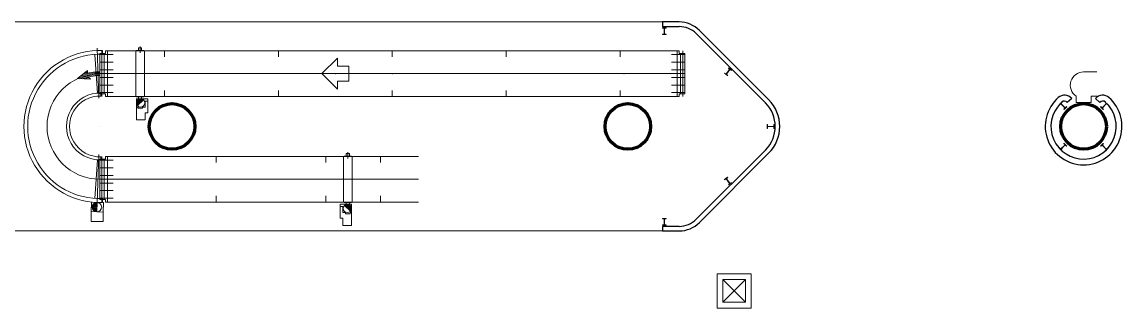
# Model space of a CAD drawing. Header units: metres. Extents: x 1807 to 3745, y 842 to 1968.
# Drawn here: x 3410.05 to 3439.01, y 1315.22 to 1322.75 of the extents above; entities that cross this region are included whole.
import ezdxf

# ---------------------------------------------------------------- set-up
doc = ezdxf.new("R2010")
doc.units = ezdxf.units.M
doc.header["$MEASUREMENT"] = 0
doc.layers.add('Level 1', color=7, linetype='Continuous', lineweight=0)

msp = doc.modelspace()

# ---------------------------------------------------------------- linework, layer by layer
at = {"layer": 'Level 1', "color": 7, "linetype": 'Continuous', "lineweight": 0}
for p, q in [((3427.354, 1322.75), (3390.647, 1322.75)), ((3429.707, 1320.707), (3427.884, 1322.53)), ((3413.12, 1322.07), (3413.12, 1322)), ((3413.2, 1322.07), (3413.12, 1322.07)), ((3413.2, 1322.07), (3413.2, 1322)), ((3412.1, 1321.92), (3412.1, 1320.86)), ((3412.1, 1321.92), (3412.25, 1321.92)), ((3412.1, 1321.9), (3412.1, 1320.88)), ((3412.1, 1321.89), (3412.45, 1321.89)), ((3412.17, 1321.999), (3412.17, 1321.899)), ((3412.25, 1321.99), (3412.3, 1321.99)), ((3412.25, 1321.92), (3412.25, 1321.99)), ((3412.3, 1321.99), (3427.3, 1321.99)), ((3413.26, 1322), (3413.06, 1322)), ((3413.8, 1321.99), (3413.8, 1321.83)), ((3416.8, 1321.99), (3416.8, 1321.83)), ((3418.355, 1321.8), (3417.945, 1321.39)), ((3418.355, 1321.8), (3418.355, 1321.59)), ((3419.8, 1321.99), (3419.8, 1321.83)), ((3422.8, 1321.99), (3422.8, 1321.83)), ((3425.8, 1321.99), (3425.8, 1321.83)), ((3427.5, 1321.89), (3427.15, 1321.89)), ((3427.35, 1321.99), (3427.3, 1321.99)), ((3427.35, 1321.92), (3427.35, 1321.99)), ((3427.5, 1321.92), (3427.35, 1321.92)), ((3427.5, 1320.86), (3427.5, 1321.92)), ((3411.778, 1321.475), (3411.514, 1321.26)), ((3411.778, 1321.475), (3411.771, 1321.402)), ((3412.1, 1321.69), (3412.45, 1321.69)), ((3412.1, 1321.49), (3412.45, 1321.49)), ((3418.655, 1321.59), (3418.355, 1321.59)), ((3418.655, 1321.59), (3418.655, 1321.19)), ((3427.5, 1321.69), (3427.15, 1321.69)), ((3427.5, 1321.49), (3427.15, 1321.49)), ((3411.85, 1321.245), (3411.514, 1321.26)), ((3411.85, 1321.245), (3411.795, 1321.305)), ((3412.099, 1321.391), (3412.101, 1321.389)), ((3412.099, 1321.389), (3412.101, 1321.391)), ((3412.099, 1321.391), (3412.101, 1321.389)), ((3412.099, 1321.389), (3412.101, 1321.391)), ((3412.1, 1321.34), (3412.1, 1321.44)), ((3412.1, 1321.29), (3412.45, 1321.29)), ((3412.299, 1321.391), (3412.301, 1321.389)), ((3412.299, 1321.389), (3412.301, 1321.391)), ((3412.299, 1321.389), (3412.301, 1321.391)), ((3412.299, 1321.391), (3412.301, 1321.389)), ((3413.799, 1321.391), (3413.801, 1321.389)), ((3413.799, 1321.389), (3413.801, 1321.391)), ((3413.799, 1321.389), (3413.801, 1321.391)), ((3413.799, 1321.391), (3413.801, 1321.389)), ((3413.899, 1321.391), (3413.901, 1321.389)), ((3413.899, 1321.389), (3413.901, 1321.391)), ((3416.799, 1321.391), (3416.801, 1321.389)), ((3416.799, 1321.389), (3416.801, 1321.391)), ((3416.899, 1321.391), (3416.901, 1321.389)), ((3416.899, 1321.389), (3416.901, 1321.391)), ((3417.946, 1321.391), (3417.944, 1321.389)), ((3417.946, 1321.389), (3417.944, 1321.391)), ((3418.355, 1320.98), (3417.945, 1321.39)), ((3418.301, 1321.391), (3418.299, 1321.389)), ((3418.301, 1321.389), (3418.299, 1321.391)), ((3418.355, 1321.19), (3418.355, 1320.98)), ((3418.655, 1321.19), (3418.355, 1321.19)), ((3419.799, 1321.391), (3419.801, 1321.389)), ((3419.799, 1321.389), (3419.801, 1321.391)), ((3419.899, 1321.391), (3419.901, 1321.389)), ((3419.899, 1321.389), (3419.901, 1321.391)), ((3422.799, 1321.391), (3422.801, 1321.389)), ((3422.799, 1321.389), (3422.801, 1321.391)), ((3422.899, 1321.391), (3422.901, 1321.389)), ((3422.899, 1321.389), (3422.901, 1321.391)), ((3425.799, 1321.391), (3425.801, 1321.389)), ((3425.799, 1321.389), (3425.801, 1321.391)), ((3425.899, 1321.391), (3425.901, 1321.389)), ((3425.899, 1321.389), (3425.901, 1321.391)), ((3427.5, 1321.29), (3427.15, 1321.29)), ((3427.301, 1321.389), (3427.299, 1321.391)), ((3427.301, 1321.391), (3427.299, 1321.389)), ((3427.501, 1321.389), (3427.499, 1321.391)), ((3427.501, 1321.391), (3427.499, 1321.389)), ((3412.1, 1321.09), (3412.45, 1321.09)), ((3412.1, 1320.89), (3412.45, 1320.89)), ((3412.129, 1320.88), (3412.129, 1320.799)), ((3413.8, 1320.95), (3413.8, 1320.79)), ((3416.8, 1320.95), (3416.8, 1320.79)), ((3419.8, 1320.95), (3419.8, 1320.79)), ((3422.8, 1320.95), (3422.8, 1320.79)), ((3425.8, 1320.95), (3425.8, 1320.79)), ((3427.5, 1321.09), (3427.15, 1321.09)), ((3427.5, 1320.89), (3427.15, 1320.89)), ((3412.1, 1320.86), (3412.25, 1320.86)), ((3412.25, 1320.86), (3412.25, 1320.79)), ((3412.25, 1320.79), (3412.3, 1320.79)), ((3412.3, 1320.79), (3427.3, 1320.79)), ((3413.26, 1320.78), (3413.06, 1320.78)), ((3413.064, 1320.73), (3413.064, 1320.512)), ((3413.064, 1320.73), (3413.364, 1320.73)), ((3413.064, 1320.627), (3413.168, 1320.73)), ((3413.067, 1320.594), (3413.2, 1320.727)), ((3413.077, 1320.569), (3413.225, 1320.717)), ((3413.092, 1320.548), (3413.246, 1320.703)), ((3413.12, 1320.78), (3413.12, 1320.73)), ((3413.2, 1320.78), (3413.2, 1320.73)), ((3413.292, 1320.67), (3413.364, 1320.67)), ((3413.292, 1320.67), (3413.292, 1320.512)), ((3413.364, 1320.73), (3413.364, 1320.67)), ((3427.35, 1320.79), (3427.3, 1320.79)), ((3427.5, 1320.86), (3427.35, 1320.86)), ((3427.35, 1320.86), (3427.35, 1320.79)), ((3413.064, 1320.512), (3413.1, 1320.512)), ((3413.1, 1320.512), (3413.1, 1320.482)), ((3413.1, 1320.482), (3413.22, 1320.482)), ((3413.22, 1320.512), (3413.22, 1320.482)), ((3413.22, 1320.512), (3413.292, 1320.512)), ((3412.099, 1320.001), (3412.101, 1319.999)), ((3412.099, 1319.999), (3412.101, 1320.001)), ((3412.1, 1318.08), (3412.1, 1319.14)), ((3412.1, 1319.14), (3412.25, 1319.14)), ((3412.129, 1319.12), (3412.129, 1319.201)), ((3412.25, 1319.21), (3412.3, 1319.21)), ((3412.25, 1319.14), (3412.25, 1319.21)), ((3420.488, 1319.21), (3412.3, 1319.21)), ((3415.163, 1319.05), (3415.163, 1319.21)), ((3418.047, 1319.05), (3418.047, 1319.21)), ((3418.529, 1319.22), (3418.729, 1319.22)), ((3418.589, 1319.29), (3418.589, 1319.22)), ((3418.589, 1319.29), (3418.669, 1319.29)), ((3418.669, 1319.29), (3418.669, 1319.22)), ((3419.489, 1319.05), (3419.489, 1319.21)), ((3427.884, 1317.47), (3429.707, 1319.293)), ((3412.1, 1319.12), (3412.1, 1318.1)), ((3412.1, 1319.11), (3412.45, 1319.11)), ((3412.1, 1318.91), (3412.45, 1318.91)), ((3410.709, 1318.609), (3410.711, 1318.611)), ((3410.711, 1318.609), (3410.709, 1318.611)), ((3412.099, 1318.609), (3412.101, 1318.611)), ((3412.101, 1318.609), (3412.099, 1318.611)), ((3412.099, 1318.609), (3412.101, 1318.611)), ((3412.099, 1318.611), (3412.101, 1318.609)), ((3412.1, 1318.71), (3412.45, 1318.71)), ((3412.299, 1318.609), (3412.301, 1318.611)), ((3412.299, 1318.611), (3412.301, 1318.609)), ((3415.162, 1318.609), (3415.164, 1318.611)), ((3415.162, 1318.611), (3415.164, 1318.609)), ((3415.262, 1318.609), (3415.264, 1318.611)), ((3415.262, 1318.611), (3415.264, 1318.609)), ((3417.99, 1318.609), (3417.988, 1318.611)), ((3417.99, 1318.611), (3417.988, 1318.609)), ((3418.046, 1318.609), (3418.048, 1318.611)), ((3418.046, 1318.611), (3418.048, 1318.609)), ((3418.146, 1318.609), (3418.148, 1318.611)), ((3418.146, 1318.611), (3418.148, 1318.609)), ((3419.488, 1318.609), (3419.49, 1318.611)), ((3419.488, 1318.611), (3419.49, 1318.609)), ((3419.49, 1318.609), (3419.488, 1318.611)), ((3419.49, 1318.611), (3419.488, 1318.609)), ((3419.588, 1318.609), (3419.59, 1318.611)), ((3419.588, 1318.611), (3419.59, 1318.609)), ((3412.1, 1318.51), (3412.45, 1318.51)), ((3412.1, 1318.31), (3412.45, 1318.31)), ((3411.868, 1317.758), (3411.879, 1318.008)), ((3412.199, 1317.994), (3411.879, 1318.008)), ((3411.944, 1317.78), (3411.953, 1317.98)), ((3411.968, 1317.764), (3411.978, 1317.993)), ((3411.993, 1317.755), (3412.004, 1318)), ((3412.018, 1317.752), (3412.029, 1318.001)), ((3412.1, 1318.11), (3412.45, 1318.11)), ((3412.1, 1318.08), (3412.25, 1318.08)), ((3412.17, 1318.101), (3412.17, 1318.001)), ((3412.188, 1317.744), (3412.199, 1317.994)), ((3412.25, 1318.08), (3412.25, 1318.01)), ((3412.25, 1318.01), (3412.3, 1318.01)), ((3420.488, 1318.01), (3412.3, 1318.01)), ((3415.163, 1318.01), (3415.163, 1318.17)), ((3418.047, 1318.01), (3418.047, 1318.17)), ((3418.529, 1318), (3418.729, 1318)), ((3418.589, 1318), (3418.589, 1317.95)), ((3418.669, 1318), (3418.669, 1317.95)), ((3419.489, 1318.01), (3419.489, 1318.17)), ((3412.188, 1317.744), (3411.868, 1317.758)), ((3411.92, 1317.806), (3411.927, 1317.956)), ((3418.725, 1317.95), (3418.425, 1317.95)), ((3418.425, 1317.95), (3418.425, 1317.89)), ((3418.497, 1317.89), (3418.425, 1317.89)), ((3418.497, 1317.89), (3418.497, 1317.732)), ((3418.569, 1317.732), (3418.497, 1317.732)), ((3418.697, 1317.768), (3418.543, 1317.922)), ((3418.711, 1317.789), (3418.563, 1317.937)), ((3418.689, 1317.702), (3418.568, 1317.702)), ((3418.569, 1317.732), (3418.569, 1317.702)), ((3418.721, 1317.814), (3418.589, 1317.947)), ((3418.725, 1317.847), (3418.621, 1317.95)), ((3418.725, 1317.732), (3418.689, 1317.732)), ((3418.689, 1317.732), (3418.689, 1317.702)), ((3418.725, 1317.95), (3418.725, 1317.732)), ((3390.647, 1317.25), (3427.354, 1317.25)), ((3429.25, 1316.12), (3428.35, 1316.12)), ((3428.35, 1316.12), (3428.35, 1315.22)), ((3428.5, 1315.37), (3429.1, 1315.97)), ((3429.1, 1315.37), (3428.5, 1315.97)), ((3429.25, 1315.22), (3429.25, 1316.12)), ((3428.35, 1315.22), (3429.25, 1315.22))]:
    msp.add_line(p, q, dxfattribs=at)
at = {"layer": 'Level 1', "color": 7, "linetype": 'Continuous', "lineweight": 30}
for p, q in [((3427.354, 1322.75), (3426.91, 1322.75)), ((3426.91, 1322.75), (3426.91, 1322.63)), ((3426.91, 1322.63), (3427.354, 1322.63)), ((3427.8, 1322.445), (3429.622, 1320.622)), ((3429.707, 1320.707), (3427.884, 1322.53)), ((3437.687, 1320.738), (3437.569, 1320.634)), ((3437.687, 1320.738), (3437.569, 1320.634)), ((3438.313, 1320.738), (3438.431, 1320.634)), ((3429.622, 1319.378), (3427.8, 1317.555)), ((3427.884, 1317.47), (3429.707, 1319.293)), ((3427.354, 1317.37), (3426.91, 1317.37)), ((3426.91, 1317.37), (3426.91, 1317.25)), ((3426.91, 1317.25), (3427.354, 1317.25))]:
    msp.add_line(p, q, dxfattribs=at)
at = {"layer": 'Level 1', "color": 7, "linetype": 'Continuous', "lineweight": 13}
for p, q in [((3427.011, 1322.6), (3426.91, 1322.6)), ((3426.91, 1322.6), (3426.91, 1322.592)), ((3426.91, 1322.592), (3426.95, 1322.592)), ((3426.95, 1322.43), (3426.91, 1322.43)), ((3426.91, 1322.43), (3426.91, 1322.422)), ((3426.91, 1322.422), (3427.011, 1322.422)), ((3426.958, 1322.584), (3426.958, 1322.438)), ((3426.963, 1322.438), (3426.963, 1322.584)), ((3426.97, 1322.592), (3427.011, 1322.592)), ((3427.011, 1322.43), (3426.97, 1322.43)), ((3427.011, 1322.592), (3427.011, 1322.6)), ((3427.011, 1322.422), (3427.011, 1322.43)), ((3428.681, 1321.499), (3428.592, 1321.383)), ((3428.596, 1321.38), (3428.685, 1321.496)), ((3428.652, 1321.541), (3428.648, 1321.535)), ((3428.648, 1321.535), (3428.68, 1321.51)), ((3428.733, 1321.479), (3428.652, 1321.541)), ((3428.696, 1321.498), (3428.728, 1321.473)), ((3428.728, 1321.473), (3428.733, 1321.479)), ((3428.549, 1321.406), (3428.544, 1321.4)), ((3428.544, 1321.4), (3428.625, 1321.338)), ((3428.581, 1321.381), (3428.549, 1321.406)), ((3428.63, 1321.344), (3428.597, 1321.369)), ((3428.625, 1321.338), (3428.63, 1321.344)), ((3438, 1321.437), (3438.35, 1321.437)), ((3437.43, 1320.643), (3437.358, 1320.571)), ((3437.364, 1320.566), (3437.393, 1320.595)), ((3437.403, 1320.595), (3437.507, 1320.491)), ((3437.407, 1320.609), (3437.435, 1320.638)), ((3437.51, 1320.494), (3437.407, 1320.598)), ((3437.435, 1320.638), (3437.43, 1320.643)), ((3437.8, 1320.627), (3437.8, 1320.8)), ((3438.2, 1320.627), (3437.8, 1320.627)), ((3438.35, 1320.8), (3438.2, 1320.8)), ((3438.2, 1320.8), (3438.2, 1320.627)), ((3438.595, 1320.597), (3438.491, 1320.493)), ((3438.494, 1320.49), (3438.598, 1320.593)), ((3438.571, 1320.642), (3438.566, 1320.636)), ((3438.566, 1320.636), (3438.595, 1320.607)), ((3438.643, 1320.57), (3438.571, 1320.642)), ((3438.609, 1320.593), (3438.637, 1320.565)), ((3437.358, 1320.571), (3437.364, 1320.566)), ((3437.507, 1320.48), (3437.478, 1320.451)), ((3437.478, 1320.451), (3437.484, 1320.446)), ((3437.484, 1320.446), (3437.556, 1320.517)), ((3437.55, 1320.523), (3437.521, 1320.494)), ((3437.556, 1320.517), (3437.55, 1320.523)), ((3438.451, 1320.522), (3438.446, 1320.516)), ((3438.446, 1320.516), (3438.517, 1320.444)), ((3438.48, 1320.493), (3438.451, 1320.522)), ((3438.523, 1320.45), (3438.494, 1320.479)), ((3438.517, 1320.444), (3438.523, 1320.45)), ((3438.637, 1320.565), (3438.643, 1320.57)), ((3429.672, 1319.949), (3429.672, 1320.051)), ((3429.672, 1320.051), (3429.68, 1320.051)), ((3429.68, 1320.051), (3429.68, 1320.01)), ((3429.688, 1320.002), (3429.834, 1320.002)), ((3429.842, 1320.01), (3429.842, 1320.051)), ((3429.842, 1320.051), (3429.85, 1320.051)), ((3429.85, 1320.051), (3429.85, 1319.949)), ((3429.68, 1319.949), (3429.672, 1319.949)), ((3429.68, 1319.99), (3429.68, 1319.949)), ((3429.834, 1319.998), (3429.688, 1319.998)), ((3429.842, 1319.949), (3429.842, 1319.99)), ((3429.85, 1319.949), (3429.842, 1319.949)), ((3437.363, 1319.435), (3437.357, 1319.43)), ((3437.357, 1319.43), (3437.429, 1319.358)), ((3437.391, 1319.407), (3437.363, 1319.435)), ((3437.506, 1319.51), (3437.402, 1319.407)), ((3437.405, 1319.403), (3437.509, 1319.507)), ((3437.483, 1319.556), (3437.477, 1319.55)), ((3437.477, 1319.55), (3437.506, 1319.521)), ((3437.554, 1319.484), (3437.483, 1319.556)), ((3437.52, 1319.507), (3437.549, 1319.478)), ((3437.549, 1319.478), (3437.554, 1319.484)), ((3438.516, 1319.554), (3438.444, 1319.483)), ((3438.444, 1319.483), (3438.45, 1319.477)), ((3438.45, 1319.477), (3438.479, 1319.506)), ((3438.49, 1319.506), (3438.593, 1319.402)), ((3438.493, 1319.52), (3438.522, 1319.549)), ((3438.597, 1319.405), (3438.493, 1319.509)), ((3438.522, 1319.549), (3438.516, 1319.554)), ((3438.57, 1319.357), (3438.642, 1319.429)), ((3438.636, 1319.434), (3438.607, 1319.405)), ((3438.642, 1319.429), (3438.636, 1319.434)), ((3437.434, 1319.364), (3437.405, 1319.393)), ((3437.429, 1319.358), (3437.434, 1319.364)), ((3438.593, 1319.391), (3438.565, 1319.362)), ((3438.565, 1319.362), (3438.57, 1319.357)), ((3428.544, 1318.6), (3428.625, 1318.662)), ((3428.549, 1318.594), (3428.544, 1318.6)), ((3428.581, 1318.619), (3428.549, 1318.594)), ((3428.681, 1318.501), (3428.592, 1318.617)), ((3428.596, 1318.62), (3428.685, 1318.504)), ((3428.63, 1318.656), (3428.597, 1318.631)), ((3428.625, 1318.662), (3428.63, 1318.656)), ((3428.648, 1318.465), (3428.68, 1318.49)), ((3428.652, 1318.459), (3428.648, 1318.465)), ((3428.733, 1318.521), (3428.652, 1318.459)), ((3428.696, 1318.502), (3428.728, 1318.527)), ((3428.728, 1318.527), (3428.733, 1318.521)), ((3426.91, 1317.57), (3426.91, 1317.578)), ((3426.91, 1317.578), (3427.011, 1317.578)), ((3426.95, 1317.57), (3426.91, 1317.57)), ((3426.91, 1317.4), (3426.91, 1317.408)), ((3426.91, 1317.408), (3426.95, 1317.408)), ((3427.011, 1317.4), (3426.91, 1317.4)), ((3426.958, 1317.416), (3426.958, 1317.562)), ((3426.963, 1317.562), (3426.963, 1317.416)), ((3427.011, 1317.57), (3426.97, 1317.57)), ((3426.97, 1317.408), (3427.011, 1317.408)), ((3427.011, 1317.578), (3427.011, 1317.57)), ((3427.011, 1317.408), (3427.011, 1317.4)), ((3429.1, 1315.97), (3428.5, 1315.97)), ((3428.5, 1315.97), (3428.5, 1315.37)), ((3429.1, 1315.37), (3429.1, 1315.97)), ((3428.5, 1315.37), (3429.1, 1315.37))]:
    msp.add_line(p, q, dxfattribs=at)
at = {"layer": 'Level 1', "color": 7, "linetype": 'Continuous', "lineweight": 0, "ltscale": 4}
for p, q in [((3412.076, 1320.744), (3412.027, 1322.061)), ((3413.16, 1321.94), (3413.16, 1322.104)), ((3411.965, 1321.895), (3412.041, 1320.878)), ((3412.155, 1321.99), (3412.155, 1320.789)), ((3412.21, 1321.92), (3412.21, 1320.86)), ((3412.3, 1321.99), (3412.3, 1320.79)), ((3413.047, 1321.99), (3413.047, 1320.79)), ((3413.273, 1321.99), (3413.273, 1320.79)), ((3427.3, 1320.79), (3427.3, 1321.99)), ((3427.39, 1320.86), (3427.39, 1321.92)), ((3427.445, 1320.79), (3427.445, 1321.991)), ((3412.1, 1321.39), (3427.5, 1321.39)), ((3413.364, 1320.67), (3413.364, 1320.362)), ((3413.064, 1320.174), (3413.064, 1320.512)), ((3413.292, 1320.362), (3413.292, 1320.174)), ((3413.292, 1320.362), (3413.364, 1320.362)), ((3413.292, 1320.174), (3413.064, 1320.174)), ((3412.029, 1318.001), (3412.076, 1319.258)), ((3412.155, 1318.01), (3412.155, 1319.211)), ((3412.21, 1318.08), (3412.21, 1319.14)), ((3412.3, 1318.01), (3412.3, 1319.21)), ((3418.516, 1319.21), (3418.516, 1318.01)), ((3418.629, 1319.16), (3418.629, 1319.324)), ((3418.742, 1319.21), (3418.742, 1318.01)), ((3411.965, 1318.105), (3412.041, 1319.122)), ((3420.488, 1318.61), (3412.1, 1318.61)), ((3411.868, 1317.758), (3411.868, 1317.494)), ((3412.188, 1317.744), (3412.188, 1317.494)), ((3418.425, 1317.89), (3418.425, 1317.582)), ((3418.725, 1317.394), (3418.725, 1317.732)), ((3411.868, 1317.494), (3412.188, 1317.494)), ((3418.497, 1317.582), (3418.425, 1317.582)), ((3418.497, 1317.582), (3418.497, 1317.394)), ((3418.497, 1317.394), (3418.725, 1317.394))]:
    msp.add_line(p, q, dxfattribs=at)
at = {"layer": 'Level 1', "color": 7, "linetype": 'Continuous', "lineweight": 0}
for centre, radius in [((3413.173, 1320.621), 0.109), ((3412.023, 1317.876), 0.125), ((3418.615, 1317.841), 0.109)]:
    msp.add_circle(centre, radius, dxfattribs=at)
at = {"layer": 'Level 1', "color": 7, "linetype": 'Continuous', "lineweight": 70}
for centre in [(3414, 1320), (3426, 1320), (3438, 1320)]:
    msp.add_circle(centre, 0.6, dxfattribs=at)
at = {"layer": 'Level 1', "color": 7, "linetype": 'Continuous', "lineweight": 0}
for centre, radius, start, end in [((3427.354, 1322), 0.75, 44.9932, 90), ((3412.1, 1320), 2, 87.9942, 272.0894), ((3412.1, 1320), 1.9, 87.8886, 272.0894), ((3412.1, 1320), 1.365, 90.0068, 112.8538), ((3412.1, 1320), 1.415, 90.0068, 111.3842), ((3412.1, 1320), 1.34, 90.0068, 110.5076), ((3412.1, 1320), 1.44, 90.0068, 108.4989), ((3412.1, 1320), 1.465, 102.8927, 106.0394), ((3412.1, 1320), 1.315, 102.5389, 107.8058), ((3412.1, 1320), 0.88, 88.1104, 271.8476), ((3412.1, 1320), 0.8, 87.9214, 271.8476), ((3429, 1320), 1, 315.0067, 44.9931), ((3427.354, 1318), 0.75, 270, 315.007)]:
    msp.add_arc(centre, radius, start, end, dxfattribs=at)
at = {"layer": 'Level 1', "color": 7, "linetype": 'Continuous', "lineweight": 30}
for centre, radius, start, end in [((3427.354, 1322), 0.75, 44.9964, 89.9978), ((3427.354, 1322), 0.63, 44.9964, 89.9978), ((3429, 1320), 0.88, 315.0065, 44.9935), ((3429, 1320), 1, 315.0065, 44.9935), ((3438, 1320), 1.01, 131.2423, 48.7577), ((3438, 1320), 0.86, 134.8407, 48.3352), ((3437.499, 1320.573), 0.25, 41.5033, 131.5018), ((3437.499, 1320.573), 0.25, 41.5033, 131.5018), ((3437.494, 1320.568), 0.1, 41.5033, 131.5018), ((3437.494, 1320.568), 0.1, 41.5033, 131.5018), ((3438.501, 1320.573), 0.25, 48.4982, 138.4967), ((3438.506, 1320.568), 0.1, 48.4982, 138.4967), ((3427.354, 1318), 0.63, 270.0007, 315.005), ((3427.354, 1318), 0.75, 270.0007, 315.005)]:
    msp.add_arc(centre, radius, start, end, dxfattribs=at)
at = {"layer": 'Level 1', "color": 7, "linetype": 'Continuous', "lineweight": 13}
for centre, radius, start, end in [((3426.95, 1322.584), 0.0076, 0, 90), ((3426.95, 1322.438), 0.0076, 270, 0), ((3426.97, 1322.584), 0.0076, 90, 180), ((3426.97, 1322.438), 0.0076, 180, 270), ((3428.675, 1321.504), 0.0076, 322.5, 52.5), ((3428.691, 1321.492), 0.0076, 52.5, 142.5), ((3428.586, 1321.387), 0.0076, 232.5, 322.5), ((3428.602, 1321.375), 0.0076, 142.5, 232.5), ((3438, 1321.087), 0.35, 90.0019, 235.1483), ((3437.398, 1320.589), 0.0076, 45, 135), ((3437.412, 1320.603), 0.0076, 135, 225), ((3438.589, 1320.602), 0.0076, 315, 45), ((3438.603, 1320.588), 0.0076, 45, 135), ((3437.502, 1320.485), 0.0076, 315, 45), ((3437.516, 1320.499), 0.0076, 225, 315), ((3438.485, 1320.498), 0.0076, 225, 315), ((3438.499, 1320.484), 0.0076, 135, 225), ((3429.688, 1320.01), 0.0076, 180, 270), ((3429.834, 1320.01), 0.0076, 270, 0), ((3429.688, 1319.99), 0.0076, 90, 180), ((3429.834, 1319.99), 0.0076, 0, 90), ((3437.501, 1319.516), 0.0076, 315, 45), ((3437.515, 1319.502), 0.0076, 45, 135), ((3438.484, 1319.501), 0.0076, 45, 135), ((3438.498, 1319.515), 0.0076, 135, 225), ((3437.397, 1319.412), 0.0076, 225, 315), ((3437.411, 1319.398), 0.0076, 135, 225), ((3438.588, 1319.397), 0.0076, 315, 45), ((3438.602, 1319.411), 0.0076, 225, 315), ((3428.586, 1318.613), 0.0076, 37.5, 127.5), ((3428.602, 1318.625), 0.0076, 127.5, 217.5), ((3428.675, 1318.496), 0.0076, 307.5, 37.5), ((3428.691, 1318.508), 0.0076, 217.5, 307.5), ((3426.95, 1317.562), 0.0076, 0, 90), ((3426.95, 1317.416), 0.0076, 270, 0), ((3426.97, 1317.562), 0.0076, 90, 180), ((3426.97, 1317.416), 0.0076, 180, 270)]:
    msp.add_arc(centre, radius, start, end, dxfattribs=at)
at = {"layer": 'Level 1', "color": 7, "linetype": 'Continuous', "lineweight": 0, "ltscale": 4}
msp.add_arc((3412.1, 1320), 1.39, 90, 270, dxfattribs=at)

doc.saveas('drawing.dxf')
